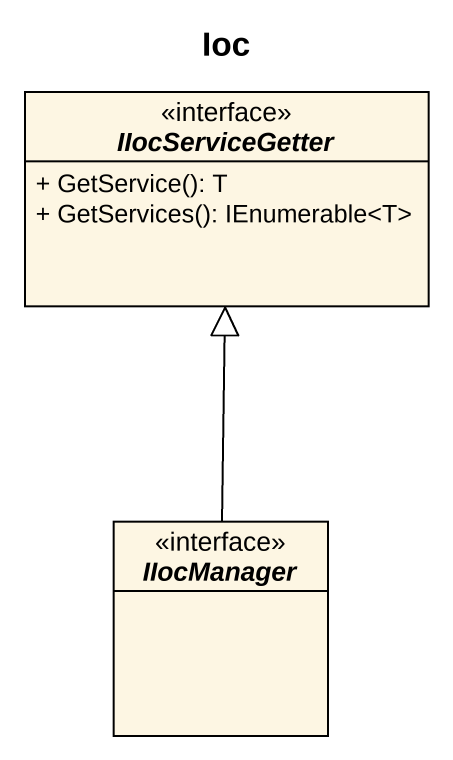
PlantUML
@startuml
title Ioc
hide circle
hide empty members
skinparam classAttributeIconSize 0
interface IIocServiceGetter {
  + GetService(): T
  + GetServices(): IEnumerable<T>
}
interface IIocManager
IIocManager -up-|> IIocServiceGetter
@enduml
